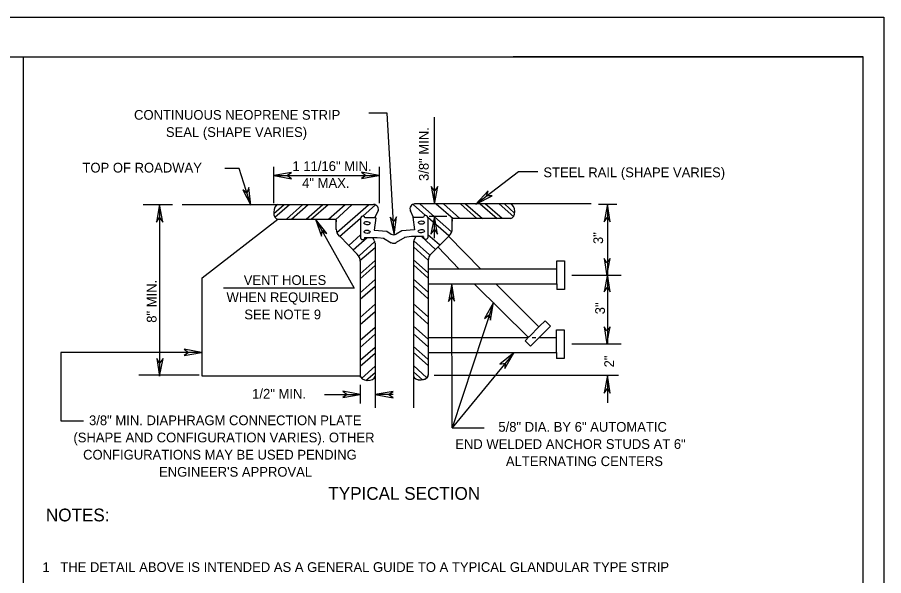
# Model space of a CAD drawing. Extents: x 528.18 to 531.14, y 154.43 to 156.27.
# Drawn here: x 530.23 to 531.14, y 155.681 to 156.267 of the extents above; entities that cross this region are included whole.
import ezdxf

# ---------------------------------------------------------------- set-up
doc = ezdxf.new("R2010")
doc.units = 0
for name, color, linetype in [('Level 1', 7, 'Continuous'), ('Level 41', 7, 'Continuous'), ('Level 5', 7, 'Continuous')]:
    doc.layers.add(name, color=color, linetype=linetype)

msp = doc.modelspace()

# ---------------------------------------------------------------- linework, layer by layer
at = {"layer": 'Level 1'}
for p, q in [((528.18176, 156.26739), (531.14009, 156.26739)), ((528.36844, 156.22572), (531.11844, 156.22572)), ((531.11844, 156.22572), (530.75098, 156.22572)), ((531.11844, 154.47572), (531.11844, 156.22572)), ((531.11844, 156.07874), (531.11844, 156.22572)), ((530.61877, 156.16667), (530.59941, 156.16667)), ((530.62631, 156.03904), (530.61877, 156.16667)), ((530.66831, 156.07119), (530.66831, 156.1624)), ((530.49967, 156.07218), (530.49967, 156.11024)), ((530.61089, 156.07218), (530.61089, 156.11024)), ((530.46325, 156.1086), (530.44849, 156.1086)), ((530.47572, 156.06988), (530.46325, 156.1086)), ((530.49967, 156.10105), (530.60991, 156.10105)), ((530.71194, 156.07119), (530.75656, 156.10531)), ((530.75656, 156.10531), (530.7769, 156.10531)), ((530.39337, 156.07054), (530.36253, 156.07054)), ((530.37992, 156.07087), (530.37992, 155.89042)), ((530.40354, 156.07087), (530.60433, 156.07087)), ((530.40354, 156.07087), (530.60433, 156.07087)), ((530.49967, 156.06135), (530.5105, 156.07087)), ((530.49967, 156.06135), (530.5105, 156.07087)), ((530.50098, 156.05741), (530.51608, 156.07087)), ((530.50098, 156.05741), (530.51608, 156.07087)), ((530.51312, 156.05545), (530.53018, 156.07087)), ((530.51312, 156.05545), (530.53018, 156.07087)), ((530.51837, 156.05545), (530.53576, 156.07087)), ((530.51837, 156.05545), (530.53576, 156.07087)), ((530.53379, 156.05545), (530.55118, 156.07087)), ((530.53379, 156.05545), (530.55118, 156.07087)), ((530.53904, 156.05545), (530.55676, 156.07087)), ((530.53904, 156.05545), (530.55676, 156.07087)), ((530.55709, 156.05545), (530.5748, 156.07087)), ((530.55709, 156.05545), (530.5748, 156.07087)), ((530.56463, 156.05479), (530.58169, 156.07054)), ((530.56463, 156.05479), (530.58169, 156.07054)), ((530.56594, 156.04134), (530.59908, 156.07054)), ((530.56594, 156.04134), (530.59908, 156.07054)), ((530.59318, 156.0584), (530.60663, 156.07054)), ((530.59318, 156.0584), (530.60663, 156.07054)), ((530.60597, 156.05676), (530.60892, 156.06332)), ((530.60597, 156.05676), (530.60892, 156.06332)), ((530.64633, 156.05709), (530.64337, 156.06398)), ((530.64633, 156.05709), (530.64337, 156.06398)), ((530.65912, 156.05906), (530.646, 156.07087)), ((530.65912, 156.05906), (530.646, 156.07087)), ((530.83301, 156.07152), (530.64764, 156.07152)), ((530.83301, 156.07152), (530.64764, 156.07152)), ((530.68635, 156.04199), (530.65354, 156.07119)), ((530.68635, 156.04199), (530.65354, 156.07119)), ((530.68799, 156.05577), (530.67028, 156.07119)), ((530.68799, 156.05577), (530.67028, 156.07119)), ((530.69521, 156.0561), (530.67782, 156.07152)), ((530.69521, 156.0561), (530.67782, 156.07152)), ((530.71293, 156.0561), (530.69587, 156.07152)), ((530.71293, 156.0561), (530.69587, 156.07152)), ((530.71883, 156.05577), (530.70112, 156.07119)), ((530.71883, 156.05577), (530.70112, 156.07119)), ((530.73425, 156.05577), (530.71654, 156.07119)), ((530.73425, 156.05577), (530.71654, 156.07119)), ((530.7395, 156.0561), (530.72178, 156.07152)), ((530.7395, 156.0561), (530.72178, 156.07152)), ((530.75164, 156.05774), (530.73622, 156.07152)), ((530.75164, 156.05774), (530.73622, 156.07152)), ((530.75262, 156.06168), (530.74213, 156.07152)), ((530.75262, 156.06168), (530.74213, 156.07152)), ((530.84055, 156.07119), (530.85991, 156.07119)), ((530.42454, 155.99377), (530.50394, 156.05545)), ((530.42454, 155.99377), (530.50394, 156.05545)), ((530.50394, 156.05545), (530.56529, 156.05545)), ((530.50394, 156.05545), (530.56529, 156.05545)), ((530.54364, 156.05545), (530.58399, 155.98294)), ((530.56529, 156.04462), (530.56529, 156.05545)), ((530.56529, 156.04462), (530.56529, 156.05545)), ((530.5689, 156.03707), (530.59088, 156.05643)), ((530.5689, 156.03707), (530.59088, 156.05643)), ((530.59088, 156.0561), (530.59088, 156.0351)), ((530.59088, 156.0561), (530.59088, 156.0351)), ((530.60696, 156.05676), (530.59547, 156.05676)), ((530.60696, 156.05676), (530.59547, 156.05676)), ((530.60696, 156.05676), (530.59547, 156.05676)), ((530.60696, 156.05676), (530.59547, 156.05676)), ((530.60696, 156.05676), (530.60499, 156.04364)), ((530.60696, 156.05676), (530.60499, 156.04364)), ((530.64567, 156.05741), (530.64731, 156.04396)), ((530.64567, 156.05741), (530.65682, 156.05741)), ((530.64567, 156.05741), (530.65682, 156.05741)), ((530.64567, 156.05741), (530.64731, 156.04396)), ((530.64567, 156.05741), (530.65682, 156.05741)), ((530.64567, 156.05741), (530.65682, 156.05741)), ((530.6834, 156.03773), (530.66142, 156.05709)), ((530.6834, 156.03773), (530.66142, 156.05709)), ((530.66142, 156.05676), (530.66142, 156.03576)), ((530.66142, 156.05676), (530.66142, 156.03576)), ((530.66273, 156.0584), (530.68143, 156.0584)), ((530.66831, 156.03543), (530.66831, 156.0584)), ((530.68701, 156.04528), (530.68701, 156.0561)), ((530.74869, 156.0561), (530.68701, 156.0561)), ((530.68701, 156.04528), (530.68701, 156.0561)), ((530.74869, 156.0561), (530.68701, 156.0561)), ((530.68701, 156.05479), (530.68701, 156.05315)), ((530.68701, 156.05479), (530.68701, 156.05315)), ((530.56529, 156.05413), (530.56529, 156.05249)), ((530.56529, 156.05413), (530.56529, 156.05249)), ((530.5876, 156.01837), (530.56857, 156.03773)), ((530.5876, 156.01837), (530.56857, 156.03773)), ((530.57841, 156.02756), (530.59088, 156.03871)), ((530.57841, 156.02756), (530.59088, 156.03871)), ((530.58301, 156.02297), (530.59777, 156.03609)), ((530.58301, 156.02297), (530.59777, 156.03609)), ((530.59514, 156.03609), (530.60827, 156.03609)), ((530.59514, 156.03609), (530.60827, 156.03609)), ((530.60531, 156.03281), (530.60367, 156.03609)), ((530.60531, 156.03281), (530.60367, 156.03609)), ((530.60499, 156.04364), (530.61844, 156.04265)), ((530.60499, 156.04364), (530.61844, 156.04265)), ((530.60827, 156.03609), (530.61549, 156.03543)), ((530.60827, 156.03609), (530.61549, 156.03543)), ((530.61844, 156.04265), (530.62303, 156.0397)), ((530.61844, 156.04265), (530.62303, 156.0397)), ((530.63419, 156.04298), (530.62828, 156.0397)), ((530.63419, 156.04298), (530.62828, 156.0397)), ((530.63747, 156.03609), (530.62828, 156.03084)), ((530.63747, 156.03609), (530.62828, 156.03084)), ((530.64731, 156.04396), (530.63419, 156.04298)), ((530.64731, 156.04396), (530.63419, 156.04298)), ((530.64436, 156.03707), (530.63681, 156.03609)), ((530.64436, 156.03707), (530.63681, 156.03609)), ((530.65682, 156.03707), (530.64436, 156.03707)), ((530.65682, 156.03707), (530.64436, 156.03707)), ((530.64698, 156.03314), (530.64895, 156.03707)), ((530.64698, 156.03314), (530.64895, 156.03707)), ((530.66962, 156.02362), (530.65486, 156.03707)), ((530.66962, 156.02362), (530.65486, 156.03707)), ((530.67388, 156.02822), (530.66142, 156.03904)), ((530.67388, 156.02822), (530.66142, 156.03904)), ((530.66503, 156.01903), (530.68406, 156.03806)), ((530.66503, 156.01903), (530.68406, 156.03806)), ((530.71719, 156.00295), (530.68307, 156.0374)), ((530.71719, 156.00295), (530.68307, 156.0374)), ((530.58924, 156.01673), (530.60597, 156.03182)), ((530.58924, 156.01673), (530.60597, 156.03182)), ((530.6063, 156.03018), (530.6063, 155.88944)), ((530.6063, 156.03018), (530.6063, 155.88944)), ((530.61483, 156.03543), (530.62303, 156.03051)), ((530.61483, 156.03543), (530.62303, 156.03051)), ((530.64633, 156.03084), (530.64633, 155.89009)), ((530.64633, 156.03084), (530.64633, 155.89009)), ((530.66339, 156.01772), (530.64665, 156.03248)), ((530.66339, 156.01772), (530.64665, 156.03248)), ((530.59022, 156.01181), (530.6063, 156.02559)), ((530.59022, 156.01181), (530.6063, 156.02559)), ((530.66175, 156.01214), (530.64633, 156.02625)), ((530.66175, 156.01214), (530.64633, 156.02625)), ((530.67192, 156.02625), (530.69455, 156.00295)), ((530.67192, 156.02625), (530.69455, 156.00295)), ((530.59055, 155.99803), (530.6063, 156.01181)), ((530.59055, 155.99803), (530.6063, 156.01181)), ((530.59055, 156.01115), (530.59055, 155.88944)), ((530.59055, 156.01115), (530.59055, 155.88944)), ((530.66175, 155.99902), (530.64633, 156.01247)), ((530.66175, 155.99902), (530.64633, 156.01247)), ((530.66175, 156.01148), (530.66175, 155.8914)), ((530.66175, 156.01148), (530.66175, 155.8914)), ((530.79692, 156.00295), (530.79692, 156.01148)), ((530.79692, 156.01148), (530.80512, 156.01148)), ((530.79692, 156.00295), (530.79692, 156.01148)), ((530.79692, 156.01148), (530.80512, 156.01148)), ((530.80512, 156.01148), (530.80512, 155.9813)), ((530.80512, 156.01148), (530.80512, 155.9813)), ((530.59055, 155.99278), (530.6063, 156.00656)), ((530.59055, 155.99278), (530.6063, 156.00656)), ((530.66175, 155.99344), (530.64633, 156.00722)), ((530.66175, 155.99344), (530.64633, 156.00722)), ((530.79692, 156.00295), (530.6624, 156.00295)), ((530.79692, 156.00295), (530.6624, 156.00295)), ((530.79692, 155.98753), (530.79692, 156.00295)), ((530.79692, 155.98753), (530.79692, 156.00295)), ((530.42454, 155.89042), (530.42454, 155.99377)), ((530.42454, 155.89042), (530.42454, 155.99377)), ((530.59055, 155.97802), (530.6063, 155.9918)), ((530.59055, 155.97802), (530.6063, 155.9918)), ((530.66175, 155.97867), (530.64633, 155.99245)), ((530.66175, 155.97867), (530.64633, 155.99245)), ((530.81266, 155.99639), (530.8645, 155.99639)), ((530.58399, 155.98294), (530.44685, 155.98294)), ((530.59055, 155.97113), (530.6063, 155.98491)), ((530.59055, 155.97113), (530.6063, 155.98491)), ((530.66175, 155.97178), (530.64633, 155.98556)), ((530.66175, 155.97178), (530.64633, 155.98556)), ((530.6624, 155.98753), (530.79692, 155.98753)), ((530.6624, 155.98753), (530.79692, 155.98753)), ((530.68701, 155.83596), (530.68668, 155.98753)), ((530.7103, 155.98753), (530.76706, 155.9311)), ((530.7103, 155.98753), (530.76706, 155.9311)), ((530.77822, 155.94193), (530.73294, 155.98753)), ((530.77822, 155.94193), (530.73294, 155.98753)), ((530.79692, 155.98753), (530.79692, 155.9813)), ((530.79692, 155.98753), (530.79692, 155.9813)), ((530.80512, 155.9813), (530.79692, 155.9813)), ((530.80512, 155.9813), (530.79692, 155.9813)), ((530.59055, 155.9521), (530.6063, 155.96621)), ((530.59055, 155.9521), (530.6063, 155.96621)), ((530.66175, 155.95276), (530.64633, 155.96654)), ((530.66175, 155.95276), (530.64633, 155.96654)), ((530.73031, 155.96785), (530.68701, 155.83596)), ((530.59055, 155.94455), (530.6063, 155.95833)), ((530.59055, 155.94455), (530.6063, 155.95833)), ((530.66175, 155.94488), (530.64633, 155.95899)), ((530.66175, 155.94488), (530.64633, 155.95899)), ((530.77887, 155.94291), (530.78478, 155.94849)), ((530.77887, 155.94291), (530.78478, 155.94849)), ((530.78478, 155.94849), (530.79035, 155.94291)), ((530.78478, 155.94849), (530.79035, 155.94291)), ((530.59055, 155.92815), (530.6063, 155.94193)), ((530.59055, 155.92815), (530.6063, 155.94193)), ((530.66175, 155.92913), (530.64633, 155.94291)), ((530.66175, 155.92913), (530.64633, 155.94291)), ((530.76804, 155.93176), (530.77887, 155.94291)), ((530.76804, 155.93176), (530.77887, 155.94291)), ((530.79035, 155.94291), (530.76936, 155.92192)), ((530.79035, 155.94291), (530.76936, 155.92192)), ((530.79659, 155.93077), (530.79659, 155.93898)), ((530.79659, 155.93898), (530.80446, 155.93898)), ((530.79659, 155.93077), (530.79659, 155.93898)), ((530.79659, 155.93898), (530.80446, 155.93898)), ((530.80446, 155.93898), (530.80446, 155.90879)), ((530.80446, 155.93898), (530.80446, 155.90879)), ((530.59055, 155.9206), (530.6063, 155.93438)), ((530.59055, 155.9206), (530.6063, 155.93438)), ((530.66175, 155.92126), (530.64633, 155.93504)), ((530.66175, 155.92126), (530.64633, 155.93504)), ((530.76673, 155.93077), (530.66175, 155.93077)), ((530.76673, 155.93077), (530.66175, 155.93077)), ((530.76804, 155.93209), (530.76378, 155.92749)), ((530.76804, 155.93209), (530.76378, 155.92749)), ((530.76936, 155.92192), (530.76378, 155.92749)), ((530.76936, 155.92192), (530.76378, 155.92749)), ((530.77493, 155.93077), (530.771, 155.93077)), ((530.77493, 155.93077), (530.771, 155.93077)), ((530.79659, 155.93077), (530.77822, 155.93077)), ((530.79659, 155.93077), (530.77822, 155.93077)), ((530.79659, 155.91535), (530.79659, 155.93077)), ((530.79659, 155.91535), (530.79659, 155.93077)), ((530.59088, 155.90748), (530.6063, 155.92093)), ((530.59088, 155.90748), (530.6063, 155.92093)), ((530.66142, 155.90814), (530.64633, 155.92159)), ((530.66142, 155.90814), (530.64633, 155.92159)), ((530.81266, 155.92421), (530.8645, 155.92421)), ((530.59055, 155.90092), (530.6063, 155.9147)), ((530.59055, 155.90092), (530.6063, 155.9147)), ((530.66175, 155.90157), (530.64633, 155.91535)), ((530.66175, 155.90157), (530.64633, 155.91535)), ((530.66175, 155.91535), (530.79659, 155.91535)), ((530.66175, 155.91535), (530.79659, 155.91535)), ((530.79659, 155.91535), (530.79659, 155.90879)), ((530.79659, 155.91535), (530.79659, 155.90879)), ((530.80446, 155.90879), (530.79659, 155.90879)), ((530.80446, 155.90879), (530.79659, 155.90879)), ((530.59186, 155.88812), (530.6063, 155.90092)), ((530.59186, 155.88812), (530.6063, 155.90092)), ((530.66043, 155.88878), (530.64633, 155.90157)), ((530.66043, 155.88878), (530.64633, 155.90157)), ((530.42126, 155.8914), (530.35794, 155.8914)), ((530.59646, 155.88583), (530.6063, 155.89436)), ((530.59646, 155.88583), (530.6063, 155.89436)), ((530.65584, 155.88648), (530.64633, 155.89501)), ((530.65584, 155.88648), (530.64633, 155.89501)), ((530.66798, 155.8914), (530.86155, 155.8914)), ((530.59022, 155.89042), (530.42454, 155.89042)), ((530.59022, 155.89042), (530.42454, 155.89042)), ((530.6063, 155.89009), (530.6063, 155.85728)), ((530.64633, 155.89009), (530.64633, 155.85728)), ((530.27625, 155.8435), (530.29987, 155.8435))]:
    msp.add_line(p, q, dxfattribs=at)
for points in [[(530.49967, 156.10105), (530.51837, 156.09777), (530.51345, 156.10105), (530.51837, 156.10433)], [(530.49967, 156.10105), (530.51837, 156.09777), (530.51345, 156.10105), (530.51837, 156.10433)], [(530.60991, 156.10105), (530.59186, 156.10466), (530.59646, 156.10105), (530.59186, 156.0981)], [(530.60991, 156.10105), (530.59186, 156.10466), (530.59646, 156.10105), (530.59186, 156.0981)], [(530.47572, 156.06988), (530.47343, 156.08858), (530.47146, 156.08268), (530.46719, 156.08629)], [(530.47572, 156.06988), (530.47343, 156.08858), (530.47146, 156.08268), (530.46719, 156.08629)], [(530.66831, 156.07119), (530.67192, 156.08957), (530.66831, 156.08497), (530.66503, 156.08957)], [(530.66831, 156.07119), (530.67192, 156.08957), (530.66831, 156.08497), (530.66503, 156.08957)], [(530.71194, 156.07119), (530.729, 156.07972), (530.7231, 156.07972), (530.72474, 156.08497)], [(530.37992, 156.07087), (530.37664, 156.05217), (530.37992, 156.05709), (530.3832, 156.05217)], [(530.37992, 156.07087), (530.37664, 156.05217), (530.37992, 156.05709), (530.3832, 156.05217)], [(530.85007, 156.07119), (530.84646, 156.05249), (530.85007, 156.05741), (530.85302, 156.05249)], [(530.54364, 156.05545), (530.54987, 156.0374), (530.55052, 156.04331), (530.55545, 156.04035)], [(530.62631, 156.03904), (530.62861, 156.05774), (530.62566, 156.05282), (530.62205, 156.05741)], [(530.62631, 156.03904), (530.62861, 156.05774), (530.62566, 156.05282), (530.62205, 156.05741)], [(530.66831, 156.0584), (530.6647, 156.0397), (530.66831, 156.04462), (530.67159, 156.0397)], [(530.84941, 155.99573), (530.85302, 156.01411), (530.84941, 156.00951), (530.84646, 156.01411)], [(530.85007, 155.9977), (530.84646, 155.979), (530.85007, 155.98392), (530.85302, 155.979)], [(530.68668, 155.98753), (530.68307, 155.96883), (530.68668, 155.97375), (530.68963, 155.96916)], [(530.73031, 155.96785), (530.72113, 155.95112), (530.72605, 155.95472), (530.72736, 155.94915)], [(530.84941, 155.92421), (530.85302, 155.94226), (530.84941, 155.93799), (530.84646, 155.94226)], [(530.42388, 155.91535), (530.40551, 155.91864), (530.4101, 155.91535), (530.40551, 155.91207)], [(530.37992, 155.89042), (530.38353, 155.90879), (530.37992, 155.9042), (530.37697, 155.90879)], [(530.37992, 155.89042), (530.38353, 155.90879), (530.37992, 155.9042), (530.37697, 155.90879)], [(530.75164, 155.91503), (530.7372, 155.90289), (530.74278, 155.9042), (530.74245, 155.89862)], [(530.85007, 155.8914), (530.84646, 155.8727), (530.85007, 155.87762), (530.85302, 155.8727)], [(530.59055, 155.87106), (530.57218, 155.87467), (530.57677, 155.87106), (530.57218, 155.86811)], [(530.6063, 155.87106), (530.625, 155.86778), (530.62008, 155.87106), (530.625, 155.87434)], [(530.6063, 155.87106), (530.625, 155.86778), (530.62008, 155.87106), (530.625, 155.87434)]]:
    msp.add_lwpolyline(points, close=True, dxfattribs=at)
for centre, radius, start, end in [((530.60445, 156.06559), 0.00518, 334.5015, 90), ((530.60445, 156.06559), 0.00518, 334.5015, 90), ((530.64792, 156.06621), 0.00518, 90, 205.4985), ((530.64792, 156.06621), 0.00518, 90, 205.4985), ((530.67674, 156.04547), 0.01036, 315, 0), ((530.67674, 156.04547), 0.01036, 315, 0), ((530.57563, 156.04486), 0.01036, 180, 225), ((530.57563, 156.04486), 0.01036, 180, 225), ((530.62569, 156.04418), 0.00518, 238.84513, 301.1951), ((530.62569, 156.04418), 0.00518, 238.84513, 301.1951), ((530.60084, 156.03021), 0.00518, 0, 27.50424), ((530.60084, 156.03021), 0.00518, 0, 27.50424), ((530.62568, 156.03521), 0.00518, 238.79948, 301.30412), ((530.62568, 156.03521), 0.00518, 238.79948, 301.30412), ((530.65153, 156.03082), 0.00518, 152.49576, 180), ((530.65153, 156.03082), 0.00518, 152.49576, 180), ((530.58013, 156.01107), 0.01036, 0, 45), ((530.58013, 156.01107), 0.01036, 0, 45), ((530.67224, 156.01168), 0.01036, 135, 180), ((530.67224, 156.01168), 0.01036, 135, 180)]:
    msp.add_arc(centre, radius, start, end, dxfattribs=at)
for centre, major_axis, ratio, start_param, end_param in [((530.50442, 156.06307), (-0.00052, -0.00777), 0.609043, 3.315591, 6.283185), ((530.50442, 156.06307), (-0.00052, -0.00777), 0.609043, 3.315591, 6.283185), ((530.74795, 156.06368), (0.00052, -0.00777), 0.609043, 0, 2.967595), ((530.74795, 156.06368), (0.00052, -0.00777), 0.609043, 0, 2.967595), ((530.59319, 156.05641), (0.00224, 0.00028), 0.952704, 0, 3.141593), ((530.59319, 156.05641), (0.00224, 0.00028), 0.952704, 0, 3.141593), ((530.65918, 156.05702), (-0.00224, 0.00028), 0.952704, 3.141593, 6.283185), ((530.65918, 156.05702), (-0.00224, 0.00028), 0.952704, 3.141593, 6.283185), ((530.59308, 156.03594), (-0.00224, -0.00028), 0.952704, 0.222318, 3.141593), ((530.59308, 156.03594), (-0.00224, -0.00028), 0.952704, 0.222318, 3.141593), ((530.65929, 156.03655), (0.00224, -0.00028), 0.952704, 3.141593, 6.060867), ((530.65929, 156.03655), (0.00224, -0.00028), 0.952704, 3.141593, 6.060867), ((530.59825, 155.89061), (0.00777, -0.00052), 0.609043, 3.141593, 6.283185), ((530.59825, 155.89061), (0.00777, -0.00052), 0.609043, 3.141593, 6.283185), ((530.59825, 155.89061), (0.00777, -0.00052), 0.609043, 3.141593, 6.283185), ((530.59825, 155.89061), (0.00777, -0.00052), 0.609043, 3.141593, 6.283185), ((530.59825, 155.89061), (0.00777, -0.00052), 0.609043, 3.141593, 6.283185), ((530.59825, 155.89061), (0.00777, -0.00052), 0.609043, 3.141593, 6.283185), ((530.59825, 155.89061), (0.00777, -0.00052), 0.609043, 3.141593, 6.283185), ((530.59825, 155.89061), (0.00777, -0.00052), 0.609043, 3.141593, 6.283185), ((530.59825, 155.89061), (0.00777, -0.00052), 0.609043, 3.141593, 6.283185), ((530.59825, 155.89061), (0.00777, -0.00052), 0.609043, 3.141593, 6.283185), ((530.65412, 155.89122), (-0.00777, -0.00052), 0.609043, 0, 3.141593), ((530.65412, 155.89122), (-0.00777, -0.00052), 0.609043, 0, 3.141593), ((530.65412, 155.89122), (-0.00777, -0.00052), 0.609043, 0, 3.141593), ((530.65412, 155.89122), (-0.00777, -0.00052), 0.609043, 0, 3.141593), ((530.65412, 155.89122), (-0.00777, -0.00052), 0.609043, 0, 3.141593), ((530.65412, 155.89122), (-0.00777, -0.00052), 0.609043, 0, 3.141593), ((530.65412, 155.89122), (-0.00777, -0.00052), 0.609043, 0, 3.059621), ((530.65412, 155.89122), (-0.00777, -0.00052), 0.609043, 0, 3.059621), ((530.65412, 155.89122), (-0.00777, -0.00052), 0.609043, 0, 2.924821), ((530.65412, 155.89122), (-0.00777, -0.00052), 0.609043, 0, 2.924821), ((530.65412, 155.89122), (-0.00777, -0.00052), 0.609043, 2.973092, 3.141593), ((530.65412, 155.89122), (-0.00777, -0.00052), 0.609043, 2.973092, 3.141593)]:
    msp.add_ellipse(centre, major_axis=major_axis, ratio=ratio, start_param=start_param, end_param=end_param, dxfattribs=at)
for centre, major_axis in [((530.5976, 156.05117), (-0.00316, 0.00012)), ((530.5976, 156.05117), (-0.00316, 0.00012)), ((530.65477, 156.05178), (0.00316, 0.00012)), ((530.65477, 156.05178), (0.00316, 0.00012)), ((530.59772, 156.04209), (-0.00316, 0.00012)), ((530.59772, 156.04209), (-0.00316, 0.00012)), ((530.65465, 156.04271), (0.00316, 0.00012)), ((530.65465, 156.04271), (0.00316, 0.00012))]:
    msp.add_ellipse(centre, major_axis=major_axis, ratio=0.540269, dxfattribs=at)
at = {"layer": 'Level 41'}
msp.add_lwpolyline([(528.18176, 156.26739), (531.14009, 156.26739), (531.14009, 154.43406), (528.18176, 154.43406)], close=True, dxfattribs=at)
at = {"layer": 'Level 5'}
for p, q in [((530.23655, 156.22572), (530.23655, 155.09843)), ((530.85007, 156.07119), (530.85007, 155.92421)), ((530.42388, 155.91535), (530.27625, 155.91535)), ((530.27625, 155.91535), (530.27625, 155.8435)), ((530.85007, 155.8914), (530.85007, 155.86253)), ((530.59055, 155.88123), (530.59055, 155.86155)), ((530.55315, 155.87106), (530.59055, 155.87106)), ((530.625, 155.87106), (530.6063, 155.87106)), ((530.6063, 155.86188), (530.6063, 155.86155))]:
    msp.add_line(p, q, dxfattribs=at)
msp.add_lwpolyline([(530.75164, 155.91503), (530.68701, 155.83596), (530.7208, 155.83596)], dxfattribs=at)

# ---------------------------------------------------------------- texts
at = {"layer": 'Level 1'}
for s, height, p in [('CONTINUOUS NEOPRENE STRIP', 0.0102283, (530.35302, 156.15978)), ('SEAL (SHAPE VARIES)', 0.0102283, (530.38648, 156.14173)), ('TOP OF ROADWAY', 0.0102283, (530.29888, 156.10433)), ('1 11/16" MIN.', 0.0102283, (530.51936, 156.10597)), ('STEEL RAIL (SHAPE VARIES)', 0.0102283, (530.78281, 156.09941)), ('4" MAX.', 0.010228, (530.52953, 156.08825)), ('VENT HOLES', 0.010228, (530.46818, 155.98622)), ('WHEN REQUIRED ', 0.0102283, (530.45013, 155.96818)), ('SEE NOTE 9', 0.010228, (530.46883, 155.95013)), ('1/2" MIN.', 0.010228, (530.47703, 155.8668)), ('3/8" MIN. DIAPHRAGM CONNECTION PLATE ', 0.0102283, (530.30577, 155.83891)), ('5/8" DIA. BY 6" AUTOMATIC', 0.0102283, (530.73556, 155.83202)), ('(SHAPE AND CONFIGURATION VARIES). OTHER', 0.0102283, (530.28937, 155.82087)), ('END WELDED ANCHOR STUDS AT 6"', 0.0102283, (530.69029, 155.81398)), ('CONFIGURATIONS MAY BE USED PENDING ', 0.0102283, (530.29954, 155.80282)), ('ALTERNATING CENTERS', 0.0102283, (530.74344, 155.79593)), ("ENGINEER'S APPROVAL", 0.0102283, (530.37927, 155.78478)), ('TYPICAL SECTION', 0.0134035, (530.55704, 155.7605)), ('NOTES:', 0.013404, (530.2605, 155.73786)), ('1', 0.01017, (530.25689, 155.68471)), ('THE DETAIL ABOVE IS INTENDED AS A GENERAL GUIDE TO A TYPICAL GLANDULAR TYPE STRIP', 0.0102283, (530.27559, 155.68471))]:
    msp.add_text(s, height=height, dxfattribs=at).set_placement(p)
for s, p in [('3/8" MIN.', (530.6624, 156.09547)), ('3"', (530.84547, 156.0292)), ('8" MIN.', (530.37664, 155.94652)), ('3"', (530.84744, 155.95538)), ('2"', (530.85696, 155.89961))]:
    msp.add_text(s, height=0.010228, rotation=90, dxfattribs=at).set_placement(p)

doc.saveas('drawing.dxf')
